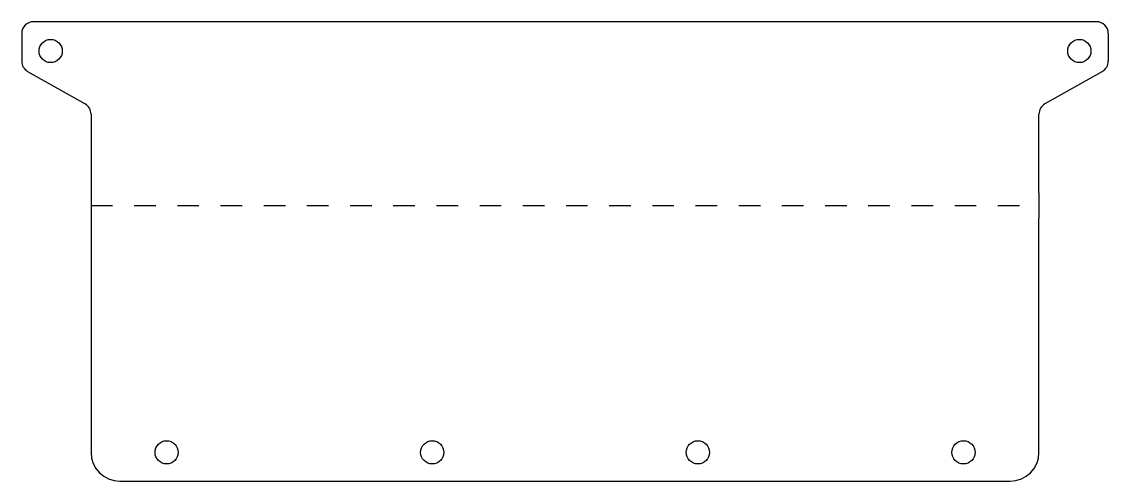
# Model space of a CAD drawing. Header units: inches. Extents: x 12 to 21.41, y 6.7 to 10.68.
import ezdxf

# ---------------------------------------------------------------- set-up
doc = ezdxf.new("R2010")
doc.units = ezdxf.units.IN
doc.header["$LTSCALE"] = 1.87
doc.header["$MEASUREMENT"] = 0
doc.linetypes.add('DASHED', pattern=[0.2, 0.1, -0.1])
doc.layers.get('0').update_dxf_attribs({"linetype": 'CONTINUOUS'})
doc.layers.add('02___PRT_ALL_AXES', color=7, linetype='CONTINUOUS')

msp = doc.modelspace()

# ---------------------------------------------------------------- linework, layer by layer
at = {"color": 7, "linetype": 'Continuous'}
for p, q in [((21.3074, 10.6752), (12.0994, 10.6752)), ((11.9984, 10.5742), (11.9984, 10.3341)), ((21.4084, 10.5742), (21.4084, 10.3341)), ((12.0496, 10.2462), (12.5472, 9.9643)), ((21.3572, 10.2462), (20.8596, 9.9643)), ((12.5984, 9.8764), (12.5984, 9.1952)), ((20.8084, 9.1952), (20.8084, 9.8764)), ((12.5984, 8.9753), (12.5984, 6.9503)), ((20.8084, 6.9503), (20.8084, 8.9753)), ((12.8484, 6.7003), (20.5584, 6.7003))]:
    msp.add_line(p, q, dxfattribs=at)
at = {"color": 7, "linetype": 'DASHED'}
msp.add_line((12.5984, 9.0853), (20.8084, 9.0853), dxfattribs=at)
at = {"color": 7, "linetype": 'Continuous'}
for centre, radius, start, end in [((12.0994, 10.5742), 0.101, 90, 180), ((21.3074, 10.5742), 0.101, 0, 90), ((12.0994, 10.3341), 0.101, 180, 240.46122), ((21.3074, 10.3341), 0.101, 299.53878, 360), ((12.4974, 9.8764), 0.101, 0, 60.46122), ((20.9094, 9.8764), 0.101, 119.53878, 180), ((12.8484, 6.9503), 0.25, 180, 270), ((20.5584, 6.9503), 0.25, 270, 360)]:
    msp.add_arc(centre, radius, start, end, dxfattribs=at)
at = {"layer": '02___PRT_ALL_AXES', "color": 7, "linetype": 'Continuous'}
for p, q in [((12.5984, 9.1952), (12.5984, 8.9753)), ((20.8084, 9.1952), (20.8084, 8.9753))]:
    msp.add_line(p, q, dxfattribs=at)
for centre in [(12.2489, 10.422), (21.1579, 10.422), (13.2533, 6.9503), (15.5537, 6.9503), (17.8541, 6.9503), (20.1545, 6.9503)]:
    msp.add_circle(centre, 0.1005, dxfattribs=at)

doc.saveas('drawing.dxf')
